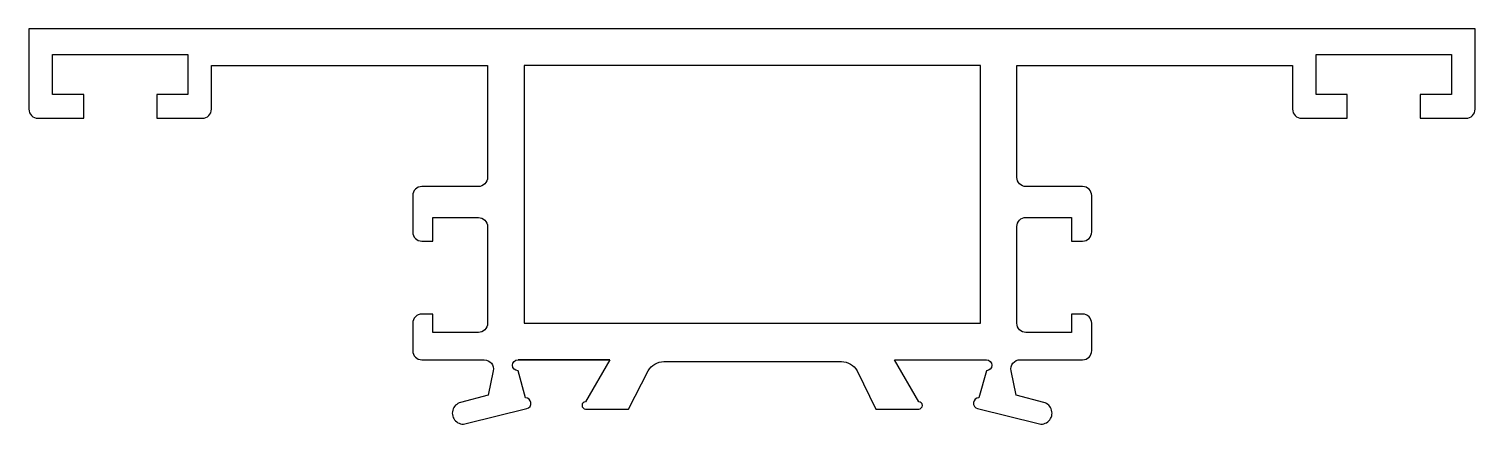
# Model space of a CAD drawing. Extents: x 114.8 to 194, y 212.8 to 234.4.
import ezdxf

# ---------------------------------------------------------------- set-up
doc = ezdxf.new("R2010")
doc.units = 0
doc.header["$LTSCALE"] = 15
doc.layers.add('ERCAN', color=220, linetype='CONTINUOUS')

msp = doc.modelspace()

# ---------------------------------------------------------------- linework, layer by layer
at = {"layer": 'ERCAN', "color": 0}
msp.add_lwpolyline([(136.904, 224.083), (139.404, 224.083, -0.414214), (139.904, 223.583), (139.904, 218.287, -0.414214), (139.404, 217.787), (136.904, 217.787), (136.904, 218.793), (136.304, 218.793, 0.414214), (135.804, 218.293), (135.804, 216.783, 0.414214), (136.304, 216.283), (139.729, 216.283, -0.475398), (140.218, 215.682), (139.94, 214.34), (138.429, 213.943, 1.019099), (138.742, 212.785), (142.057, 213.607, 0.888706), (141.981, 214.198), (141.575, 215.687, -1), (141.575, 216.287), (146.608, 216.287), (141.575, 216.287), (146.608, 216.287), (145.28, 213.987, 1), (145.28, 213.587), (147.636, 213.587), (148.702, 215.686, -0.267949), (149.568, 216.186), (159.29, 216.186, -0.267949), (160.156, 215.686), (161.169, 213.587), (163.524, 213.587, 1), (163.524, 213.987), (162.197, 216.287), (167.23, 216.287, -1), (167.23, 215.687), (166.824, 214.198, 0.888706), (166.748, 213.607), (170.063, 212.785, 1.019099), (170.375, 213.943), (168.864, 214.34), (168.586, 215.686, -0.475398), (169.075, 216.287), (172.501, 216.287, 0.414214), (173.001, 216.787), (173.001, 218.293, 0.414214), (172.501, 218.793), (171.901, 218.793), (171.901, 217.787), (169.401, 217.787, -0.414214), (168.901, 218.287), (168.901, 223.587, -0.414214), (169.401, 224.087), (171.901, 224.087), (171.901, 222.793), (172.501, 222.793, 0.414214), (173.001, 223.293), (173.001, 225.283, 0.414214), (172.501, 225.783), (169.401, 225.783, -0.414214), (168.901, 226.283), (168.901, 232.421), (184.004, 232.421), (184.004, 230.021, 0.414214), (184.504, 229.521), (187.004, 229.521), (187.004, 230.821), (185.304, 230.821), (185.304, 233.021), (192.704, 233.021), (192.704, 230.821), (191.004, 230.821), (191.004, 229.521), (193.504, 229.521, 0.414214), (194.004, 230.021), (194.004, 234.421), (114.781, 234.421), (114.781, 230.021, 0.414214), (115.281, 229.521), (117.781, 229.521), (117.781, 230.821), (116.081, 230.821), (116.081, 233.021), (123.481, 233.021), (123.481, 230.821), (121.781, 230.821), (121.781, 229.521), (124.281, 229.521, 0.414214), (124.781, 230.021), (124.781, 232.421), (139.904, 232.421), (139.904, 226.283, -0.414214), (139.404, 225.783), (136.304, 225.783, 0.414214), (135.804, 225.283), (135.804, 223.293, 0.414214), (136.304, 222.793), (136.904, 222.793)], format="xyb", close=True, dxfattribs=at)
msp.add_lwpolyline([(166.901, 232.421), (141.904, 232.421), (141.904, 218.287), (166.901, 218.287)], close=True, dxfattribs=at)

doc.saveas('drawing.dxf')
